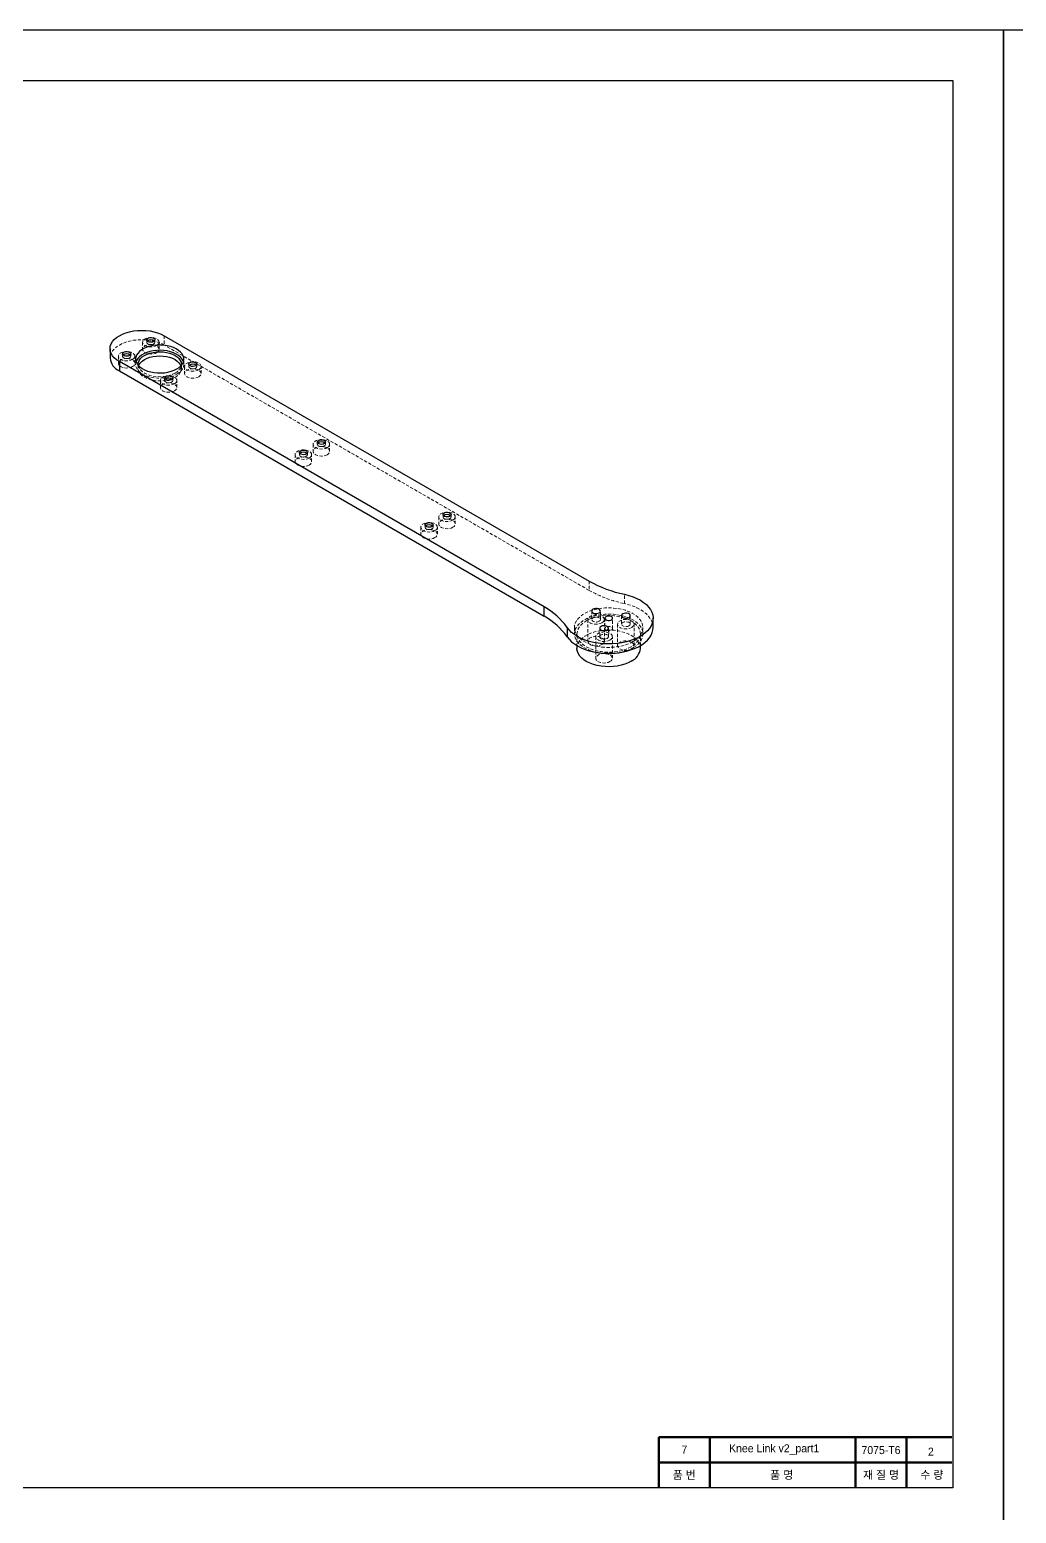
# Model space of a CAD drawing. Header units: millimetres. Extents: x 0 to 7560, y -1188 to 891.
# Drawn here: x 2137 to 2525, y -584 to 0 of the extents above; entities that cross this region are included whole.
import ezdxf

# ---------------------------------------------------------------- set-up
doc = ezdxf.new("R2010")
doc.units = ezdxf.units.MM
doc.linetypes.add('CENTER', pattern=[10.16, 6.35, -1.27, 1.27, -1.27])
doc.linetypes.add('HIDDEN', pattern=[1.905, 1.27, -0.635])
doc.layers.get('0').update_dxf_attribs({"lineweight": 50})
doc.layers.add('중심선', color=1, linetype='CENTER', lineweight=25)
doc.layers.add('중요 치수', color=4, linetype='Continuous', lineweight=18)
doc.styles.get("Standard").update_dxf_attribs({"font": 'arial.ttf', "height": 2})

msp = doc.modelspace()

# ---------------------------------------------------------------- linework, layer by layer
at = {"color": 7, "linetype": 'HIDDEN', "lineweight": 18}
for p, q in [((2182.756, -121.902), (2182.756, -122.8)), ((2185.956, -122.8), (2185.956, -121.902)), ((2189.618, -120.245), (2189.618, -123.919)), ((2171.56, -128.311), (2171.56, -131.087)), ((2173.21, -127.412), (2173.21, -128.311)), ((2176.41, -128.311), (2176.41, -127.412)), ((2178.06, -131.087), (2178.06, -128.311)), ((2181.106, -122.8), (2181.106, -125.576)), ((2187.606, -125.576), (2187.606, -122.8)), ((2356.883, -220.479), (2189.618, -123.919)), ((2178.35, -129.43), (2178.35, -131.471)), ((2179.35, -131.471), (2179.35, -133.104)), ((2196.35, -133.104), (2196.35, -131.471)), ((2197.35, -131.471), (2197.35, -129.43)), ((2197.64, -132.345), (2197.64, -135.121)), ((2199.29, -131.447), (2199.29, -132.345)), ((2202.49, -132.345), (2202.49, -131.447)), ((2204.14, -135.121), (2204.14, -132.345)), ((2188.094, -137.856), (2188.094, -140.632)), ((2189.744, -136.957), (2189.744, -137.856)), ((2192.944, -137.856), (2192.944, -136.957)), ((2194.594, -140.632), (2194.594, -137.856)), ((2248.24, -162.984), (2248.24, -165.76)), ((2249.89, -162.086), (2249.89, -162.984)), ((2253.09, -162.984), (2253.09, -162.086)), ((2254.74, -165.76), (2254.74, -162.984)), ((2241.169, -167.066), (2241.169, -169.842)), ((2242.819, -166.168), (2242.819, -167.066)), ((2246.019, -167.066), (2246.019, -166.168)), ((2247.669, -169.842), (2247.669, -167.066)), ((2297.737, -191.558), (2297.737, -194.335)), ((2299.387, -190.66), (2299.387, -191.558)), ((2302.587, -191.558), (2302.587, -190.66)), ((2304.237, -194.335), (2304.237, -191.558)), ((2290.666, -195.64), (2290.666, -198.417)), ((2292.316, -194.742), (2292.316, -195.64)), ((2295.516, -195.64), (2295.516, -194.742)), ((2297.166, -198.417), (2297.166, -195.64)), ((2356.883, -216.805), (2356.883, -220.479)), ((2370.878, -225.719), (2370.878, -222.045)), ((2356.427, -231.971), (2356.427, -240.463)), ((2357.977, -228.623), (2357.977, -231.971)), ((2361.377, -231.971), (2361.377, -228.623)), ((2362.927, -240.463), (2362.927, -231.971)), ((2363.127, -231.481), (2363.127, -235.563)), ((2366.127, -235.563), (2366.127, -231.481)), ((2369.689, -230.435), (2369.689, -233.782)), ((2373.089, -233.782), (2373.089, -230.435)), ((2351.127, -235.155), (2351.127, -237.605)), ((2352.127, -237.605), (2352.127, -242.225)), ((2359.565, -238.732), (2359.565, -247.224)), ((2361.115, -235.384), (2361.115, -238.732)), ((2364.515, -238.732), (2364.515, -235.384)), ((2366.065, -247.224), (2366.065, -238.732)), ((2368.139, -233.782), (2368.139, -242.274)), ((2374.639, -242.274), (2374.639, -233.782)), ((2377.127, -242.225), (2377.127, -237.605)), ((2378.127, -237.605), (2378.127, -235.155))]:
    msp.add_line(p, q, dxfattribs=at)
at = {"color": 7, "linetype": 'Continuous', "lineweight": 25}
for p, q in [((2189.618, -120.245), (2356.883, -216.805)), ((2168.279, -125.347), (2168.279, -129.022)), ((2339.205, -227.01), (2171.94, -130.45)), ((2171.94, -130.45), (2171.94, -134.124)), ((2171.94, -134.124), (2339.205, -230.684)), ((2339.205, -230.684), (2339.205, -227.01)), ((2382.127, -235.155), (2382.127, -231.481)), ((2348.282, -235.089), (2348.282, -238.764)), ((2352.127, -242.225), (2352.127, -243.32)), ((2377.127, -243.32), (2377.127, -242.225))]:
    msp.add_line(p, q, dxfattribs=at)
for p, q in [((2384.396, -553.871), (2499.793, -553.871)), ((2384.396, -573.871), (2384.396, -553.871)), ((2404.396, -573.871), (2404.396, -553.871)), ((2461.879, -573.871), (2461.879, -553.871)), ((2481.879, -573.871), (2481.879, -553.871)), ((2384.396, -563.871), (2499.793, -563.871))]:
    msp.add_line(p, q)
at = {"color": 7, "linetype": 'Continuous', "lineweight": 25, "flags": 128}
for points in [[(2171.94, -130.45), (2170.862, -129.74), (2169.954, -128.956), (2169.231, -128.109), (2168.705, -127.215), (2168.386, -126.289), (2168.279, -125.347), (2168.386, -124.406), (2168.705, -123.48), (2169.231, -122.586), (2169.954, -121.739), (2170.862, -120.955), (2171.94, -120.245), (2173.17, -119.623), (2174.529, -119.098), (2175.996, -118.681), (2177.544, -118.377), (2179.148, -118.193), (2180.779, -118.131), (2182.411, -118.193), (2184.015, -118.377), (2185.563, -118.681), (2187.029, -119.098), (2188.389, -119.623), (2189.618, -120.245)], [(2185.488, -122.555), (2185.003, -122.747), (2184.43, -122.824), (2183.848, -122.777), (2183.334, -122.612), (2182.959, -122.351), (2182.772, -122.029), (2182.799, -121.69), (2183.036, -121.38), (2183.452, -121.14), (2183.99, -121.003), (2184.577, -120.987), (2185.135, -121.095), (2185.587, -121.312), (2185.873, -121.608), (2185.955, -121.944), (2185.82, -122.275), (2185.488, -122.555)], [(2175.942, -128.066), (2175.457, -128.257), (2174.884, -128.335), (2174.302, -128.288), (2173.788, -128.123), (2173.413, -127.862), (2173.226, -127.54), (2173.253, -127.201), (2173.49, -126.89), (2173.906, -126.65), (2174.444, -126.513), (2175.031, -126.498), (2175.589, -126.606), (2176.041, -126.822), (2176.327, -127.119), (2176.409, -127.455), (2176.274, -127.786), (2175.942, -128.066)], [(2194.568, -133.307), (2195.474, -132.702), (2196.218, -132.026), (2196.784, -131.295), (2197.159, -130.524), (2197.336, -129.73), (2197.311, -128.929), (2197.084, -128.14), (2196.66, -127.377), (2196.049, -126.659), (2195.262, -125.999), (2194.318, -125.413), (2193.236, -124.912), (2192.039, -124.507), (2190.753, -124.208), (2189.405, -124.019), (2188.024, -123.946), (2186.639, -123.99), (2185.28, -124.15), (2183.976, -124.422), (2182.754, -124.801), (2181.641, -125.279), (2180.66, -125.845), (2179.833, -126.488), (2179.176, -127.193), (2178.705, -127.946), (2178.428, -128.73), (2178.352, -129.53), (2178.478, -130.327), (2178.805, -131.105), (2179.324, -131.848), (2180.024, -132.539), (2180.892, -133.163), (2181.908, -133.708), (2183.05, -134.162), (2184.295, -134.515), (2185.616, -134.76), (2186.984, -134.891), (2188.371, -134.906), (2189.746, -134.803), (2191.081, -134.587), (2192.348, -134.26), (2193.518, -133.831), (2194.568, -133.307)], [(2197.184, -130.45), (2197.084, -130.181), (2196.66, -129.419), (2196.049, -128.7), (2195.262, -128.04), (2194.318, -127.454), (2193.236, -126.953), (2192.039, -126.549), (2190.753, -126.249), (2189.405, -126.061), (2188.024, -125.988), (2186.639, -126.031), (2185.28, -126.191), (2183.976, -126.464), (2182.754, -126.843), (2181.641, -127.32), (2180.66, -127.886), (2179.833, -128.529), (2179.176, -129.234), (2178.705, -129.987), (2178.516, -130.45)], [(2179.386, -131.92), (2179.35, -131.471), (2179.455, -130.703), (2179.766, -129.955), (2180.277, -129.243), (2180.974, -128.587), (2181.84, -128.001), (2182.854, -127.501), (2183.991, -127.099), (2185.224, -126.804), (2186.521, -126.624), (2187.85, -126.564), (2189.18, -126.624), (2190.477, -126.804), (2191.709, -127.099), (2192.847, -127.501), (2193.861, -128.001), (2194.727, -128.587), (2195.424, -129.243), (2195.934, -129.955), (2196.246, -130.703), (2196.35, -131.471), (2196.315, -131.92)], [(2179.536, -132.083), (2179.766, -131.588), (2180.277, -130.876), (2180.974, -130.22), (2181.84, -129.634), (2182.854, -129.134), (2183.991, -128.732), (2185.224, -128.437), (2186.521, -128.257), (2187.85, -128.197), (2189.18, -128.257), (2190.477, -128.437), (2191.709, -128.732), (2192.847, -129.134), (2193.861, -129.634), (2194.727, -130.22), (2195.424, -130.876), (2195.934, -131.588), (2196.164, -132.083)], [(2202.022, -132.1), (2201.537, -132.292), (2200.964, -132.369), (2200.382, -132.322), (2199.868, -132.157), (2199.493, -131.896), (2199.306, -131.574), (2199.333, -131.235), (2199.57, -130.925), (2199.986, -130.685), (2200.524, -130.547), (2201.111, -130.532), (2201.669, -130.64), (2202.121, -130.857), (2202.407, -131.153), (2202.489, -131.489), (2202.354, -131.82), (2202.022, -132.1)], [(2192.476, -137.61), (2191.991, -137.802), (2191.418, -137.88), (2190.836, -137.833), (2190.322, -137.668), (2189.947, -137.407), (2189.76, -137.085), (2189.787, -136.746), (2190.024, -136.435), (2190.44, -136.195), (2190.978, -136.058), (2191.565, -136.043), (2192.123, -136.15), (2192.575, -136.367), (2192.862, -136.664), (2192.943, -137), (2192.808, -137.33), (2192.476, -137.61)], [(2252.621, -162.739), (2252.136, -162.931), (2251.564, -163.009), (2250.982, -162.962), (2250.468, -162.796), (2250.092, -162.535), (2249.905, -162.213), (2249.932, -161.874), (2250.17, -161.564), (2250.586, -161.324), (2251.124, -161.187), (2251.711, -161.171), (2252.269, -161.279), (2252.721, -161.496), (2253.007, -161.792), (2253.088, -162.129), (2252.954, -162.459), (2252.621, -162.739)], [(2245.55, -166.821), (2245.065, -167.013), (2244.493, -167.091), (2243.91, -167.044), (2243.397, -166.879), (2243.021, -166.617), (2242.834, -166.296), (2242.861, -165.956), (2243.099, -165.646), (2243.515, -165.406), (2244.053, -165.269), (2244.64, -165.253), (2245.197, -165.361), (2245.65, -165.578), (2245.936, -165.874), (2246.017, -166.211), (2245.883, -166.541), (2245.55, -166.821)], [(2302.119, -191.313), (2301.634, -191.505), (2301.061, -191.583), (2300.479, -191.536), (2299.965, -191.371), (2299.59, -191.11), (2299.403, -190.788), (2299.43, -190.449), (2299.667, -190.138), (2300.083, -189.898), (2300.621, -189.761), (2301.209, -189.745), (2301.766, -189.853), (2302.218, -190.07), (2302.505, -190.367), (2302.586, -190.703), (2302.451, -191.033), (2302.119, -191.313)], [(2295.048, -195.395), (2294.563, -195.587), (2293.99, -195.665), (2293.408, -195.618), (2292.894, -195.453), (2292.519, -195.192), (2292.332, -194.87), (2292.359, -194.531), (2292.596, -194.22), (2293.012, -193.98), (2293.55, -193.843), (2294.137, -193.827), (2294.695, -193.935), (2295.147, -194.152), (2295.433, -194.449), (2295.515, -194.785), (2295.38, -195.115), (2295.048, -195.395)], [(2370.878, -222.045), (2372.598, -222.487), (2374.225, -223.033), (2375.741, -223.677), (2377.129, -224.411), (2378.372, -225.227), (2379.456, -226.116), (2380.368, -227.066), (2381.098, -228.068), (2381.638, -229.109), (2381.981, -230.177), (2382.123, -231.261), (2382.063, -232.347), (2381.8, -233.423), (2381.34, -234.477), (2380.685, -235.496), (2379.845, -236.468), (2378.829, -237.383), (2377.649, -238.23), (2376.318, -238.998), (2374.852, -239.679), (2373.267, -240.266), (2371.583, -240.751), (2369.817, -241.129), (2367.992, -241.395), (2366.128, -241.546), (2364.247, -241.581), (2362.37, -241.499), (2360.519, -241.301), (2358.716, -240.989), (2356.981, -240.568), (2355.334, -240.041), (2353.795, -239.415), (2352.382, -238.698), (2351.11, -237.897), (2349.994, -237.021), (2349.048, -236.082), (2348.282, -235.089)], [(2360.879, -229.317), (2361.218, -229.038), (2361.371, -228.709), (2361.319, -228.369), (2361.07, -228.06), (2360.652, -227.819), (2360.117, -227.675), (2359.529, -227.645), (2358.959, -227.734), (2358.475, -227.929), (2358.137, -228.208), (2357.984, -228.538), (2358.035, -228.877), (2358.285, -229.186), (2358.702, -229.427), (2359.237, -229.571), (2359.825, -229.601), (2360.396, -229.513), (2360.879, -229.317)], [(2363.566, -230.868), (2363.255, -231.131), (2363.129, -231.441), (2363.205, -231.756), (2363.473, -232.034), (2363.897, -232.237), (2364.42, -232.338), (2364.971, -232.323), (2365.475, -232.195), (2365.865, -231.97), (2366.087, -231.679), (2366.113, -231.361), (2365.938, -231.059), (2365.585, -230.814), (2365.104, -230.66), (2364.558, -230.616), (2364.021, -230.688), (2363.566, -230.868)], [(2372.591, -231.129), (2372.929, -230.849), (2373.082, -230.52), (2373.031, -230.181), (2372.781, -229.872), (2372.364, -229.631), (2371.829, -229.487), (2371.24, -229.457), (2370.67, -229.545), (2370.186, -229.741), (2369.848, -230.02), (2369.695, -230.349), (2369.746, -230.689), (2369.996, -230.998), (2370.413, -231.239), (2370.949, -231.383), (2371.537, -231.412), (2372.107, -231.324), (2372.591, -231.129)], [(2348.282, -238.764), (2349.048, -239.756), (2349.994, -240.696), (2351.11, -241.571), (2352.382, -242.372), (2353.795, -243.09), (2355.334, -243.715), (2356.981, -244.242), (2358.716, -244.664), (2360.519, -244.975), (2362.37, -245.173), (2364.247, -245.255), (2366.128, -245.22), (2367.992, -245.069), (2369.817, -244.803), (2371.583, -244.425), (2373.267, -243.94), (2374.852, -243.354), (2376.318, -242.672), (2377.649, -241.904), (2378.829, -241.058), (2379.845, -240.143), (2380.685, -239.17), (2381.34, -238.151), (2381.8, -237.098), (2382.063, -236.022), (2382.127, -235.155)], [(2364.017, -236.078), (2364.356, -235.799), (2364.509, -235.469), (2364.457, -235.13), (2364.208, -234.821), (2363.79, -234.58), (2363.255, -234.436), (2362.667, -234.406), (2362.097, -234.494), (2361.613, -234.69), (2361.275, -234.969), (2361.122, -235.298), (2361.173, -235.638), (2361.423, -235.947), (2361.84, -236.188), (2362.375, -236.332), (2362.964, -236.362), (2363.534, -236.273), (2364.017, -236.078)], [(2373.466, -248.423), (2372.263, -249.034), (2370.935, -249.55), (2369.503, -249.965), (2367.991, -250.27), (2366.424, -250.462), (2364.827, -250.536), (2363.228, -250.491), (2361.651, -250.329), (2360.123, -250.052), (2358.668, -249.664), (2357.312, -249.172), (2356.076, -248.584), (2354.98, -247.909), (2354.043, -247.16), (2353.279, -246.347), (2352.702, -245.484), (2352.321, -244.586), (2352.142, -243.667), (2352.127, -243.32)]]:
    msp.add_lwpolyline(points, dxfattribs=at)
at = {"color": 7, "linetype": 'HIDDEN', "lineweight": 18, "flags": 128}
for points in [[(2189.618, -123.919), (2188.389, -123.297), (2187.029, -122.773), (2185.563, -122.355), (2184.015, -122.052), (2182.411, -121.868), (2180.779, -121.806), (2179.148, -121.868), (2177.544, -122.052), (2175.996, -122.355), (2174.529, -122.773), (2173.17, -123.297), (2171.94, -123.919), (2170.862, -124.629), (2169.954, -125.414), (2169.231, -126.26), (2168.705, -127.154), (2168.386, -128.08), (2168.279, -129.022)], [(2186.654, -124.127), (2186.011, -124.415), (2185.263, -124.602), (2184.458, -124.675), (2183.647, -124.631), (2182.881, -124.472), (2182.207, -124.207), (2181.668, -123.854), (2181.298, -123.435), (2181.121, -122.976), (2181.146, -122.506), (2181.374, -122.055), (2181.788, -121.65), (2182.364, -121.317), (2183.066, -121.078), (2183.848, -120.947), (2184.662, -120.932), (2185.457, -121.035), (2186.183, -121.248), (2186.794, -121.559), (2187.252, -121.948), (2187.528, -122.391), (2187.605, -122.859), (2187.477, -123.323), (2187.154, -123.755), (2186.654, -124.127)], [(2185.488, -123.453), (2185.003, -123.645), (2184.43, -123.723), (2183.848, -123.676), (2183.334, -123.511), (2182.959, -123.249), (2182.772, -122.928), (2182.799, -122.588), (2182.958, -122.351)], [(2185.754, -122.351), (2185.873, -122.506), (2185.955, -122.843), (2185.82, -123.173), (2185.488, -123.453)], [(2177.108, -129.637), (2176.465, -129.926), (2175.717, -130.112), (2174.912, -130.186), (2174.101, -130.142), (2173.335, -129.982), (2172.661, -129.718), (2172.122, -129.365), (2171.753, -128.946), (2171.575, -128.487), (2171.6, -128.017), (2171.828, -127.566), (2172.242, -127.161), (2172.818, -126.828), (2173.52, -126.589), (2174.302, -126.458), (2175.116, -126.443), (2175.911, -126.545), (2176.637, -126.759), (2177.248, -127.07), (2177.706, -127.459), (2177.982, -127.901), (2178.059, -128.37), (2177.931, -128.834), (2177.608, -129.266), (2177.108, -129.637)], [(2175.942, -128.964), (2175.457, -129.156), (2174.884, -129.233), (2174.302, -129.186), (2173.788, -129.021), (2173.413, -128.76), (2173.226, -128.438), (2173.253, -128.099), (2173.412, -127.862)], [(2176.209, -127.862), (2176.327, -128.017), (2176.409, -128.353), (2176.274, -128.684), (2175.942, -128.964)], [(2186.654, -126.903), (2186.011, -127.191), (2185.263, -127.378), (2184.458, -127.451), (2183.647, -127.407), (2182.881, -127.248), (2182.207, -126.983), (2181.668, -126.631), (2181.298, -126.212), (2181.121, -125.753), (2181.146, -125.283), (2181.374, -124.831), (2181.788, -124.426), (2182.364, -124.094), (2183.066, -123.854), (2183.848, -123.723), (2184.662, -123.708), (2185.457, -123.811), (2186.183, -124.024), (2186.794, -124.335), (2187.252, -124.724), (2187.528, -125.167), (2187.605, -125.635), (2187.477, -126.1), (2187.154, -126.531), (2186.654, -126.903)], [(2177.108, -132.414), (2176.465, -132.702), (2175.717, -132.889), (2174.912, -132.962), (2174.101, -132.918), (2173.335, -132.759), (2172.661, -132.494), (2172.122, -132.141), (2171.753, -131.722), (2171.575, -131.263), (2171.6, -130.793), (2171.828, -130.342), (2172.242, -129.937), (2172.818, -129.604), (2173.52, -129.365), (2174.302, -129.234), (2175.116, -129.219), (2175.911, -129.322), (2176.637, -129.535), (2177.248, -129.846), (2177.706, -130.235), (2177.982, -130.678), (2178.059, -131.146), (2177.931, -131.61), (2177.608, -132.042), (2177.108, -132.414)], [(2178.516, -130.45), (2178.428, -130.772), (2178.352, -131.571), (2178.478, -132.368), (2178.805, -133.147), (2179.324, -133.889), (2180.024, -134.58), (2180.892, -135.205), (2181.908, -135.75), (2183.05, -136.204), (2184.295, -136.557), (2185.616, -136.801), (2186.984, -136.932), (2188.371, -136.947), (2189.746, -136.845), (2191.081, -136.628), (2192.348, -136.302), (2193.518, -135.872), (2194.568, -135.349)], [(2193.861, -136.574), (2192.847, -137.074), (2191.709, -137.476), (2190.477, -137.771), (2189.18, -137.951), (2187.85, -138.011), (2186.521, -137.951), (2185.224, -137.771), (2183.991, -137.476), (2182.854, -137.074), (2181.84, -136.574), (2180.974, -135.988), (2180.277, -135.332), (2179.766, -134.62), (2179.455, -133.872), (2179.35, -133.104), (2179.455, -132.336), (2179.536, -132.083)], [(2193.861, -134.941), (2192.847, -135.441), (2191.709, -135.843), (2190.477, -136.138), (2189.18, -136.317), (2187.85, -136.378), (2186.521, -136.317), (2185.224, -136.138), (2183.991, -135.843), (2182.854, -135.441), (2181.84, -134.941), (2180.974, -134.355), (2180.277, -133.699), (2179.766, -132.987), (2179.455, -132.239), (2179.386, -131.92)], [(2194.568, -135.349), (2195.474, -134.743), (2196.218, -134.067), (2196.784, -133.336), (2197.159, -132.565), (2197.336, -131.771), (2197.311, -130.971), (2197.184, -130.45)], [(2203.188, -133.671), (2202.545, -133.96), (2201.797, -134.146), (2200.992, -134.22), (2200.181, -134.176), (2199.415, -134.016), (2198.741, -133.752), (2198.202, -133.399), (2197.833, -132.98), (2197.655, -132.521), (2197.68, -132.051), (2197.908, -131.6), (2198.322, -131.195), (2198.898, -130.862), (2199.6, -130.623), (2200.382, -130.492), (2201.196, -130.477), (2201.991, -130.58), (2202.717, -130.793), (2203.328, -131.104), (2203.786, -131.493), (2204.062, -131.936), (2204.139, -132.404), (2204.011, -132.868), (2203.688, -133.3), (2203.188, -133.671)], [(2203.188, -136.448), (2202.545, -136.736), (2201.797, -136.923), (2200.992, -136.996), (2200.181, -136.952), (2199.415, -136.793), (2198.741, -136.528), (2198.202, -136.176), (2197.833, -135.757), (2197.655, -135.298), (2197.68, -134.828), (2197.908, -134.376), (2198.322, -133.971), (2198.898, -133.639), (2199.6, -133.399), (2200.382, -133.268), (2201.196, -133.253), (2201.991, -133.356), (2202.717, -133.569), (2203.328, -133.88), (2203.786, -134.269), (2204.062, -134.712), (2204.139, -135.18), (2204.011, -135.644), (2203.688, -136.076), (2203.188, -136.448)], [(2202.022, -132.998), (2201.537, -133.19), (2200.964, -133.267), (2200.382, -133.221), (2199.868, -133.055), (2199.493, -132.794), (2199.306, -132.472), (2199.333, -132.133), (2199.492, -131.896)], [(2202.289, -131.896), (2202.407, -132.051), (2202.489, -132.387), (2202.354, -132.718), (2202.022, -132.998)], [(2193.643, -139.182), (2192.999, -139.47), (2192.251, -139.657), (2191.447, -139.731), (2190.635, -139.687), (2189.869, -139.527), (2189.195, -139.263), (2188.656, -138.91), (2188.287, -138.491), (2188.109, -138.032), (2188.134, -137.562), (2188.362, -137.11), (2188.776, -136.706), (2189.352, -136.373), (2190.054, -136.134), (2190.836, -136.002), (2191.65, -135.988), (2192.445, -136.09), (2193.171, -136.304), (2193.782, -136.615), (2194.24, -137.004), (2194.516, -137.446), (2194.593, -137.914), (2194.465, -138.379), (2194.142, -138.811), (2193.643, -139.182)], [(2193.643, -141.958), (2192.999, -142.247), (2192.251, -142.433), (2191.447, -142.507), (2190.635, -142.463), (2189.869, -142.303), (2189.195, -142.039), (2188.656, -141.686), (2188.287, -141.267), (2188.109, -140.808), (2188.134, -140.338), (2188.362, -139.887), (2188.776, -139.482), (2189.352, -139.149), (2190.054, -138.91), (2190.836, -138.779), (2191.65, -138.764), (2192.445, -138.867), (2193.171, -139.08), (2193.782, -139.391), (2194.24, -139.78), (2194.516, -140.223), (2194.593, -140.691), (2194.465, -141.155), (2194.142, -141.587), (2193.643, -141.958)], [(2192.476, -138.509), (2191.991, -138.701), (2191.418, -138.778), (2190.836, -138.731), (2190.322, -138.566), (2189.947, -138.305), (2189.76, -137.983), (2189.787, -137.644), (2189.946, -137.406)], [(2192.743, -137.406), (2192.862, -137.562), (2192.943, -137.898), (2192.808, -138.229), (2192.476, -138.509)], [(2253.788, -164.311), (2253.144, -164.599), (2252.397, -164.786), (2251.592, -164.859), (2250.781, -164.815), (2250.015, -164.656), (2249.341, -164.391), (2248.802, -164.039), (2248.432, -163.62), (2248.254, -163.161), (2248.28, -162.691), (2248.507, -162.239), (2248.922, -161.834), (2249.498, -161.502), (2250.199, -161.262), (2250.982, -161.131), (2251.796, -161.116), (2252.591, -161.219), (2253.317, -161.432), (2253.928, -161.743), (2254.386, -162.132), (2254.662, -162.575), (2254.738, -163.043), (2254.611, -163.507), (2254.287, -163.939), (2253.788, -164.311)], [(2252.621, -163.637), (2252.136, -163.829), (2251.564, -163.907), (2250.982, -163.86), (2250.468, -163.695), (2250.092, -163.434), (2249.905, -163.112), (2249.932, -162.773), (2250.092, -162.535)], [(2252.888, -162.535), (2253.007, -162.691), (2253.088, -163.027), (2252.954, -163.357), (2252.621, -163.637)], [(2246.717, -168.393), (2246.073, -168.681), (2245.326, -168.868), (2244.521, -168.941), (2243.71, -168.897), (2242.943, -168.738), (2242.27, -168.473), (2241.731, -168.121), (2241.361, -167.702), (2241.183, -167.243), (2241.209, -166.773), (2241.436, -166.321), (2241.851, -165.916), (2242.427, -165.584), (2243.128, -165.344), (2243.911, -165.213), (2244.725, -165.198), (2245.52, -165.301), (2246.246, -165.514), (2246.857, -165.825), (2247.315, -166.214), (2247.591, -166.657), (2247.667, -167.125), (2247.54, -167.59), (2247.216, -168.021), (2246.717, -168.393)], [(2246.717, -171.169), (2246.073, -171.457), (2245.326, -171.644), (2244.521, -171.718), (2243.71, -171.673), (2242.943, -171.514), (2242.27, -171.25), (2241.731, -170.897), (2241.361, -170.478), (2241.183, -170.019), (2241.209, -169.549), (2241.436, -169.097), (2241.851, -168.692), (2242.427, -168.36), (2243.128, -168.12), (2243.911, -167.989), (2244.725, -167.974), (2245.52, -168.077), (2246.246, -168.291), (2246.857, -168.602), (2247.315, -168.991), (2247.591, -169.433), (2247.667, -169.901), (2247.54, -170.366), (2247.216, -170.797), (2246.717, -171.169)], [(2245.55, -167.719), (2245.065, -167.911), (2244.493, -167.989), (2243.91, -167.942), (2243.397, -167.777), (2243.021, -167.516), (2242.834, -167.194), (2242.861, -166.855), (2243.021, -166.617)], [(2245.817, -166.617), (2245.936, -166.773), (2246.017, -167.109), (2245.883, -167.439), (2245.55, -167.719)], [(2253.788, -167.087), (2253.144, -167.375), (2252.397, -167.562), (2251.592, -167.636), (2250.781, -167.591), (2250.015, -167.432), (2249.341, -167.168), (2248.802, -166.815), (2248.432, -166.396), (2248.254, -165.937), (2248.28, -165.467), (2248.507, -165.015), (2248.922, -164.61), (2249.498, -164.278), (2250.199, -164.038), (2250.982, -163.907), (2251.796, -163.892), (2252.591, -163.995), (2253.317, -164.209), (2253.928, -164.52), (2254.386, -164.909), (2254.662, -165.351), (2254.738, -165.819), (2254.611, -166.284), (2254.287, -166.715), (2253.788, -167.087)], [(2303.286, -192.885), (2302.642, -193.173), (2301.894, -193.36), (2301.09, -193.434), (2300.279, -193.389), (2299.512, -193.23), (2298.838, -192.966), (2298.299, -192.613), (2297.93, -192.194), (2297.752, -191.735), (2297.777, -191.265), (2298.005, -190.813), (2298.419, -190.408), (2298.996, -190.076), (2299.697, -189.836), (2300.479, -189.705), (2301.293, -189.69), (2302.088, -189.793), (2302.814, -190.007), (2303.425, -190.318), (2303.883, -190.707), (2304.159, -191.149), (2304.236, -191.617), (2304.108, -192.082), (2303.785, -192.513), (2303.286, -192.885)], [(2303.286, -195.661), (2302.642, -195.949), (2301.894, -196.136), (2301.09, -196.21), (2300.279, -196.166), (2299.512, -196.006), (2298.838, -195.742), (2298.299, -195.389), (2297.93, -194.97), (2297.752, -194.511), (2297.777, -194.041), (2298.005, -193.589), (2298.419, -193.185), (2298.996, -192.852), (2299.697, -192.613), (2300.479, -192.481), (2301.293, -192.467), (2302.088, -192.569), (2302.814, -192.783), (2303.425, -193.094), (2303.883, -193.483), (2304.159, -193.925), (2304.236, -194.394), (2304.108, -194.858), (2303.785, -195.29), (2303.286, -195.661)], [(2302.119, -192.211), (2301.634, -192.403), (2301.061, -192.481), (2300.479, -192.434), (2299.965, -192.269), (2299.59, -192.008), (2299.403, -191.686), (2299.43, -191.347), (2299.589, -191.109)], [(2302.386, -191.109), (2302.505, -191.265), (2302.586, -191.601), (2302.451, -191.931), (2302.119, -192.211)], [(2296.215, -196.967), (2295.571, -197.255), (2294.823, -197.442), (2294.018, -197.516), (2293.207, -197.471), (2292.441, -197.312), (2291.767, -197.048), (2291.228, -196.695), (2290.859, -196.276), (2290.681, -195.817), (2290.706, -195.347), (2290.934, -194.895), (2291.348, -194.49), (2291.924, -194.158), (2292.626, -193.919), (2293.408, -193.787), (2294.222, -193.773), (2295.017, -193.875), (2295.743, -194.089), (2296.354, -194.4), (2296.812, -194.789), (2297.088, -195.231), (2297.165, -195.699), (2297.037, -196.164), (2296.714, -196.595), (2296.215, -196.967)], [(2296.215, -199.743), (2295.571, -200.032), (2294.823, -200.218), (2294.018, -200.292), (2293.207, -200.248), (2292.441, -200.088), (2291.767, -199.824), (2291.228, -199.471), (2290.859, -199.052), (2290.681, -198.593), (2290.706, -198.123), (2290.934, -197.671), (2291.348, -197.267), (2291.924, -196.934), (2292.626, -196.695), (2293.408, -196.564), (2294.222, -196.549), (2295.017, -196.651), (2295.743, -196.865), (2296.354, -197.176), (2296.812, -197.565), (2297.088, -198.007), (2297.165, -198.476), (2297.037, -198.94), (2296.714, -199.372), (2296.215, -199.743)], [(2295.048, -196.294), (2294.563, -196.485), (2293.99, -196.563), (2293.408, -196.516), (2292.894, -196.351), (2292.519, -196.09), (2292.332, -195.768), (2292.359, -195.429), (2292.518, -195.191)], [(2295.315, -195.191), (2295.433, -195.347), (2295.515, -195.683), (2295.38, -196.013), (2295.048, -196.294)], [(2374.173, -240.666), (2372.928, -241.301), (2371.556, -241.843), (2370.08, -242.284), (2368.521, -242.617), (2366.903, -242.837), (2365.251, -242.94), (2363.589, -242.925), (2361.942, -242.793), (2360.337, -242.544), (2358.796, -242.184), (2357.344, -241.717), (2356.003, -241.151), (2354.792, -240.493), (2353.73, -239.755), (2352.833, -238.947), (2352.115, -238.082), (2351.587, -237.172), (2351.257, -236.232), (2351.129, -235.275), (2351.205, -234.316), (2351.486, -233.371), (2351.965, -232.452), (2352.636, -231.574), (2353.49, -230.751), (2354.512, -229.994), (2355.687, -229.315), (2356.998, -228.725), (2358.424, -228.233), (2359.945, -227.845), (2361.536, -227.569), (2363.175, -227.407), (2364.835, -227.363), (2366.492, -227.436), (2368.121, -227.627), (2369.697, -227.932), (2371.196, -228.347), (2372.596, -228.864), (2373.875, -229.477), (2375.013, -230.176), (2375.994, -230.951), (2376.803, -231.789), (2377.427, -232.678), (2377.857, -233.605), (2378.087, -234.555), (2378.113, -235.515), (2377.934, -236.469), (2377.553, -237.403), (2376.977, -238.303), (2376.213, -239.155), (2375.274, -239.947), (2374.173, -240.666)], [(2382.127, -235.155), (2382.123, -234.936), (2381.981, -233.852), (2381.638, -232.783), (2381.098, -231.742), (2380.368, -230.741), (2379.456, -229.79), (2378.372, -228.902), (2377.129, -228.086), (2375.741, -227.351), (2374.225, -226.707), (2372.598, -226.161), (2370.878, -225.719)], [(2359.502, -244.815), (2358.796, -244.634), (2357.344, -244.167), (2356.003, -243.6), (2354.792, -242.943), (2353.73, -242.205), (2352.833, -241.397), (2352.115, -240.531), (2351.587, -239.622), (2351.257, -238.681), (2351.129, -237.725), (2351.205, -236.766), (2351.486, -235.82), (2351.965, -234.902), (2352.636, -234.024), (2353.49, -233.2), (2354.512, -232.444), (2355.687, -231.765), (2356.998, -231.175), (2358.424, -230.683), (2359.945, -230.295), (2361.536, -230.018), (2363.175, -229.856), (2364.835, -229.812), (2366.492, -229.886), (2368.121, -230.077), (2369.697, -230.382), (2371.196, -230.796), (2372.596, -231.314), (2373.875, -231.927), (2375.013, -232.626), (2375.994, -233.4), (2376.803, -234.239), (2377.427, -235.128), (2377.857, -236.055), (2378.087, -237.005), (2378.113, -237.965), (2377.934, -238.918), (2377.553, -239.853), (2376.977, -240.753), (2376.213, -241.605), (2375.274, -242.396), (2374.173, -243.115), (2374.173, -243.115)], [(2373.466, -242.707), (2372.263, -243.318), (2370.935, -243.835), (2369.503, -244.249), (2367.991, -244.554), (2366.424, -244.746), (2364.827, -244.82), (2363.228, -244.775), (2361.651, -244.613), (2360.123, -244.336), (2358.668, -243.948), (2357.312, -243.456), (2356.076, -242.868), (2354.98, -242.194), (2354.043, -241.444), (2353.279, -240.631), (2352.702, -239.768), (2352.321, -238.87), (2352.142, -237.951), (2352.167, -237.027), (2352.397, -236.112), (2352.829, -235.221), (2353.453, -234.37), (2354.262, -233.572), (2355.24, -232.839), (2356.373, -232.186), (2357.641, -231.621), (2359.024, -231.154), (2360.499, -230.793), (2362.041, -230.545), (2363.626, -230.412), (2365.228, -230.397), (2366.82, -230.5), (2368.375, -230.721), (2369.869, -231.054), (2371.277, -231.495), (2372.576, -232.036), (2373.745, -232.668), (2374.763, -233.382), (2375.615, -234.165), (2376.287, -235.004), (2376.768, -235.886), (2377.048, -236.797), (2377.125, -237.72), (2376.997, -238.642), (2376.666, -239.547), (2376.137, -240.419), (2375.419, -241.246), (2374.524, -242.013), (2373.466, -242.707)], [(2361.975, -233.298), (2361.332, -233.586), (2360.584, -233.773), (2359.779, -233.846), (2358.968, -233.802), (2358.202, -233.643), (2357.528, -233.378), (2356.989, -233.026), (2356.619, -232.606), (2356.442, -232.148), (2356.467, -231.677), (2356.695, -231.226), (2357.109, -230.821), (2357.685, -230.488), (2358.387, -230.249), (2359.169, -230.118), (2359.983, -230.103), (2360.778, -230.206), (2361.504, -230.419), (2362.115, -230.73), (2362.573, -231.119), (2362.849, -231.562), (2362.926, -232.03), (2362.798, -232.494), (2362.475, -232.926), (2361.975, -233.298)], [(2360.879, -232.665), (2360.396, -232.86), (2359.825, -232.949), (2359.237, -232.919), (2358.702, -232.775), (2358.285, -232.534), (2358.035, -232.225), (2357.984, -231.885), (2358.137, -231.556), (2358.475, -231.277), (2358.959, -231.081), (2359.529, -230.993), (2360.117, -231.023), (2360.652, -231.167), (2361.07, -231.408), (2361.319, -231.717), (2361.371, -232.056), (2361.218, -232.386), (2360.879, -232.665)], [(2373.687, -235.109), (2373.043, -235.397), (2372.295, -235.584), (2371.491, -235.658), (2370.68, -235.613), (2369.913, -235.454), (2369.239, -235.19), (2368.701, -234.837), (2368.331, -234.418), (2368.153, -233.959), (2368.179, -233.489), (2368.406, -233.037), (2368.821, -232.633), (2369.397, -232.3), (2370.098, -232.061), (2370.88, -231.929), (2371.694, -231.915), (2372.489, -232.017), (2373.215, -232.231), (2373.826, -232.542), (2374.284, -232.931), (2374.56, -233.373), (2374.637, -233.841), (2374.51, -234.306), (2374.186, -234.738), (2373.687, -235.109)], [(2372.591, -234.476), (2372.107, -234.672), (2371.537, -234.76), (2370.949, -234.73), (2370.413, -234.586), (2369.996, -234.345), (2369.746, -234.036), (2369.695, -233.697), (2369.848, -233.368), (2370.186, -233.089), (2370.67, -232.893), (2371.24, -232.805), (2371.829, -232.835), (2372.364, -232.979), (2372.781, -233.22), (2373.031, -233.528), (2373.082, -233.868), (2372.929, -234.197), (2372.591, -234.476)], [(2352.127, -243.32), (2352.167, -242.743), (2352.397, -241.828), (2352.829, -240.937), (2353.453, -240.086), (2354.262, -239.287), (2355.24, -238.555), (2356.373, -237.901), (2357.641, -237.337), (2359.024, -236.87), (2360.499, -236.509), (2362.041, -236.26), (2363.626, -236.127), (2365.228, -236.113), (2366.82, -236.216), (2368.375, -236.436), (2369.869, -236.77), (2371.277, -237.21), (2372.576, -237.751), (2373.745, -238.384), (2374.763, -239.098), (2375.615, -239.881), (2376.287, -240.72), (2376.768, -241.602), (2377.048, -242.512), (2377.127, -243.32)], [(2361.975, -241.79), (2362.475, -241.418), (2362.798, -240.986), (2362.926, -240.522), (2362.849, -240.054), (2362.573, -239.611), (2362.115, -239.222), (2361.504, -238.911), (2360.778, -238.698), (2359.983, -238.595), (2359.169, -238.61), (2358.387, -238.741), (2357.685, -238.98), (2357.109, -239.313), (2356.695, -239.718), (2356.467, -240.169), (2356.442, -240.64), (2356.619, -241.098), (2356.989, -241.518), (2357.528, -241.87), (2358.202, -242.135), (2358.968, -242.294), (2359.779, -242.338), (2360.584, -242.265), (2361.332, -242.078), (2361.975, -241.79)], [(2365.113, -240.058), (2364.47, -240.347), (2363.722, -240.533), (2362.917, -240.607), (2362.106, -240.563), (2361.34, -240.403), (2360.666, -240.139), (2360.127, -239.786), (2359.757, -239.367), (2359.58, -238.908), (2359.605, -238.438), (2359.833, -237.987), (2360.247, -237.582), (2360.823, -237.249), (2361.525, -237.01), (2362.307, -236.879), (2363.121, -236.864), (2363.916, -236.966), (2364.642, -237.18), (2365.253, -237.491), (2365.711, -237.88), (2365.987, -238.322), (2366.064, -238.791), (2365.936, -239.255), (2365.613, -239.687), (2365.113, -240.058)], [(2364.017, -239.426), (2363.534, -239.621), (2362.964, -239.709), (2362.375, -239.68), (2361.84, -239.536), (2361.423, -239.295), (2361.173, -238.986), (2361.122, -238.646), (2361.275, -238.317), (2361.613, -238.038), (2362.097, -237.842), (2362.667, -237.754), (2363.255, -237.784), (2363.79, -237.928), (2364.208, -238.169), (2364.457, -238.478), (2364.509, -238.817), (2364.356, -239.146), (2364.017, -239.426)], [(2363.566, -234.951), (2363.255, -235.213), (2363.129, -235.523), (2363.205, -235.838), (2363.473, -236.116), (2363.897, -236.32), (2364.42, -236.421), (2364.971, -236.406), (2365.475, -236.278), (2365.865, -236.053), (2366.087, -235.762), (2366.113, -235.444), (2365.938, -235.142), (2365.585, -234.897), (2365.104, -234.742), (2364.558, -234.698), (2364.021, -234.771), (2363.566, -234.951)], [(2373.687, -243.601), (2374.186, -243.23), (2374.51, -242.798), (2374.637, -242.333), (2374.56, -241.865), (2374.284, -241.423), (2373.826, -241.034), (2373.215, -240.723), (2372.489, -240.509), (2371.694, -240.407), (2370.88, -240.421), (2370.098, -240.553), (2369.397, -240.792), (2368.821, -241.125), (2368.406, -241.529), (2368.179, -241.981), (2368.153, -242.451), (2368.331, -242.91), (2368.701, -243.329), (2369.239, -243.682), (2369.913, -243.946), (2370.68, -244.105), (2371.491, -244.15), (2372.295, -244.076), (2373.043, -243.889), (2373.687, -243.601)], [(2365.113, -248.55), (2365.613, -248.179), (2365.936, -247.747), (2366.064, -247.283), (2365.987, -246.814), (2365.711, -246.372), (2365.253, -245.983), (2364.642, -245.672), (2363.916, -245.458), (2363.121, -245.356), (2362.307, -245.371), (2361.525, -245.502), (2360.823, -245.741), (2360.247, -246.074), (2359.833, -246.479), (2359.605, -246.93), (2359.58, -247.4), (2359.757, -247.859), (2360.127, -248.278), (2360.666, -248.631), (2361.34, -248.895), (2362.106, -249.055), (2362.917, -249.099), (2363.722, -249.025), (2364.47, -248.839), (2365.113, -248.55)]]:
    msp.add_lwpolyline(points, dxfattribs=at)
at = {"color": 7, "linetype": 'Continuous', "lineweight": 25}
for centre, radius, start, end in [((2184.356, -124.005), 2.166, 49.795571, 130.204429), ((2174.81, -129.516), 2.166, 49.795569, 130.204431), ((2174.562, -128.379), 6.316, 185.845203, 245.474938), ((2200.89, -133.55), 2.166, 49.795571, 130.204429), ((2191.344, -139.061), 2.166, 49.79557, 130.20443), ((2251.49, -164.189), 2.166, 49.79557, 130.20443), ((2244.419, -168.271), 2.166, 49.79557, 130.20443), ((2300.987, -192.763), 2.166, 49.79557, 130.20443), ((2293.916, -196.845), 2.166, 49.79557, 130.20443), ((2381.019, -173.647), 49.449, 240.78341, 258.165849), ((2326.409, -250.523), 26.769, 35.207579, 61.44495), ((2326.409, -254.197), 26.769, 35.207579, 61.44495), ((2364.627, -222.776), 22.627, 256.909588, 283.090412), ((2370.825, -242.664), 6.336, 294.629887, 354.049972)]:
    msp.add_arc(centre, radius, start, end, dxfattribs=at)
at = {"color": 7, "linetype": 'HIDDEN', "lineweight": 18}
for centre, radius, start, end in [((2191.909, -130.848), 4.534, 295.495713, 346.331696), ((2192.404, -132.99), 3.868, 292.120573, 13.566581), ((2381.019, -177.321), 49.449, 240.78341, 258.165849), ((2366.006, -228.466), 16.772, 282.906387, 299.141461)]:
    msp.add_arc(centre, radius, start, end, dxfattribs=at)
at = {"layer": '중심선', "linetype": 'ByBlock', "ltscale": 0.5}
for points in [[(1680.146, 0.232), (2520.146, 0.232), (2520.146, -593.768), (1680.146, -593.768)], [(2520.146, 0.232), (3360.146, 0.232), (3360.146, -593.768), (2520.146, -593.768)], [(1700.146, -19.768), (2500.146, -19.768), (2500.146, -573.768), (1700.146, -573.768)]]:
    msp.add_lwpolyline(points, close=True, dxfattribs=at)

# ---------------------------------------------------------------- texts
at = {"char_height": 3.15, "attachment_point": 5}
for s, width, insert in [('{\\fGulim|b0|i0|c129|p50;\\C6;7}', 20, (2394.432, -558.736)), ('{\\fGulim|b0|i0|c129|p50;\\C6;7075-T6}', 20, (2471.864, -558.939)), ('{\\fGulim|b0|i0|c129|p50;\\C6;2}', 20, (2491.484, -559.553)), ('{\\fGulim|b0|i0|c129|p50;\\C6;품 번}', 20, (2394.396, -568.871)), ('{\\C6;품 명}', 40, (2432.753, -568.871)), ('{\\fGulim|b0|i0|c129|p50;\\C6;재 질 명}', 20, (2471.879, -568.871)), ('{\\fGulim|b0|i0|c129|p50;\\C6;수 량}', 20, (2491.879, -568.871))]:
    msp.add_mtext_dynamic_manual_height_columns(s, width=width, gutter_width=12.5, heights=[0], dxfattribs=dict(at, insert=insert))
at = {"layer": '중요 치수', "insert": (2412.052, -556.648), "char_height": 3.15, "width": 45.59445, "attachment_point": 1}
msp.add_mtext('{\\fGulim|b0|i0|c129|p50;\\C6;Knee Link v2_part1}', dxfattribs=at)

doc.saveas('drawing.dxf')
